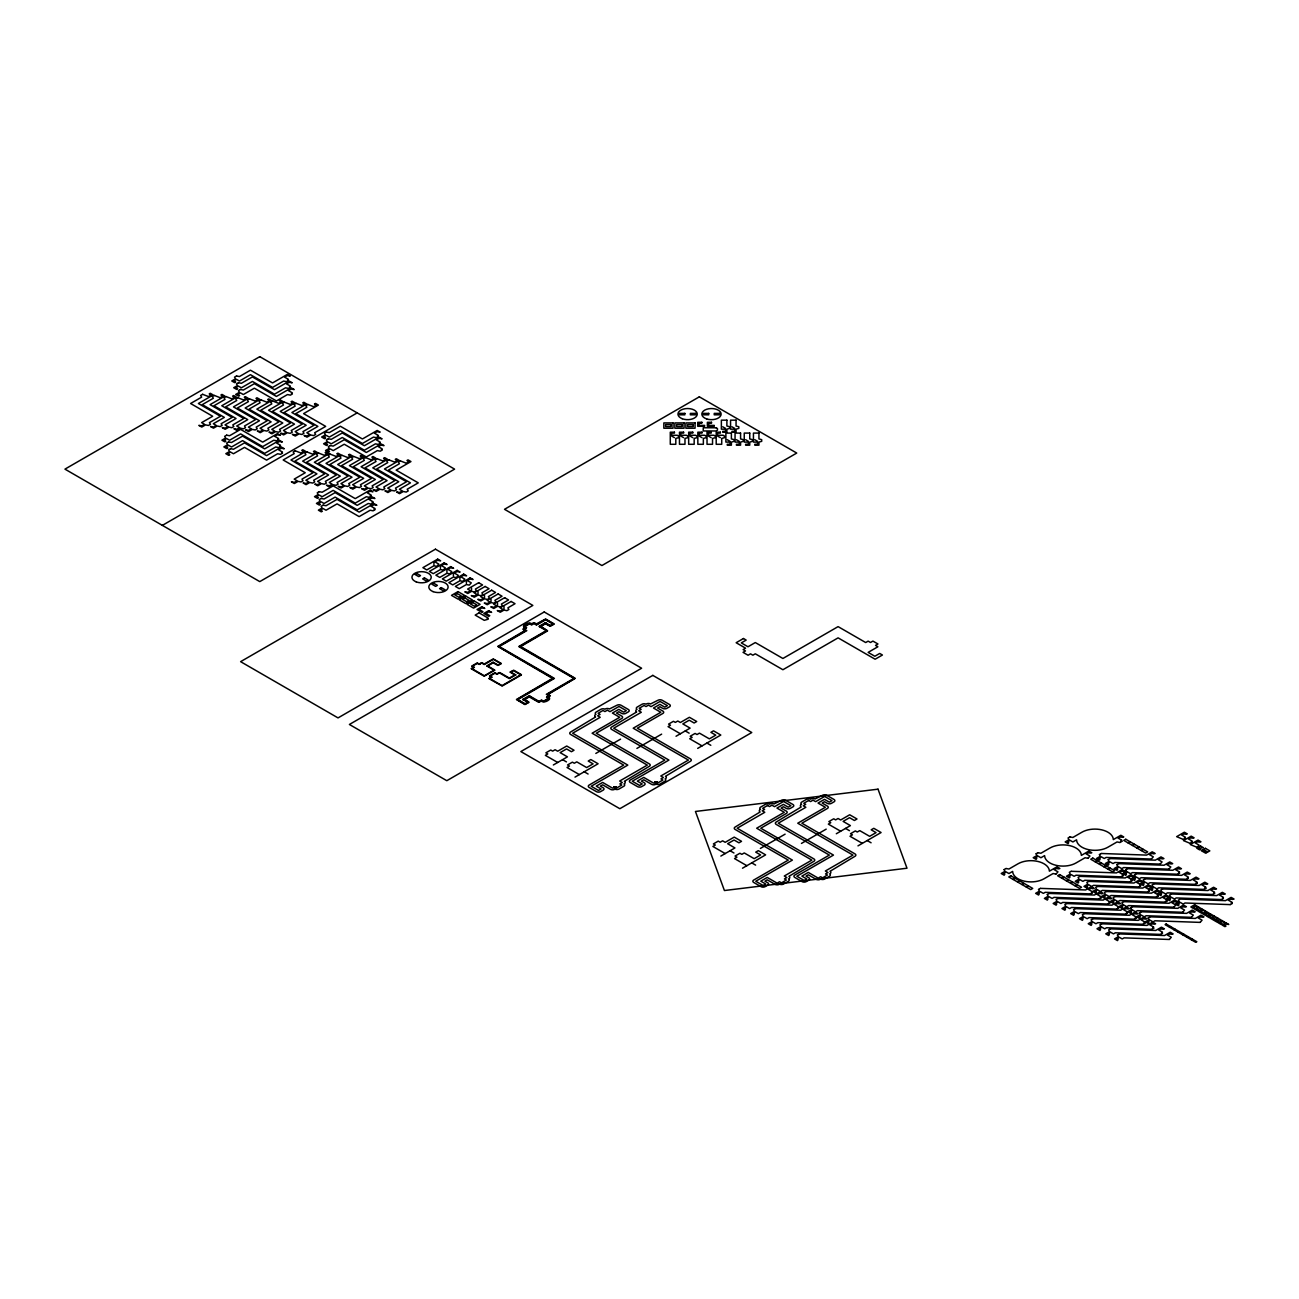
<?xml version="1.0" encoding="UTF-8"?>
<svg xmlns="http://www.w3.org/2000/svg" width="1299" height="1299" viewBox="0 0 1299 1299"><rect width="100%" height="100%" fill="white"/><g stroke="black" fill="none" stroke-linecap="round" stroke-linejoin="round"><path stroke-width="1.5" d="M613.794 786.918L616.213 786.918M614.817 786.918L616.911 787.86L621.783 785.034L619.867 783.93L622.302 782.534L619.704 781.024L647.308 765.095L592.117 733.221L619.704 717.292L612.397 713.07L618.827 709.368L623.699 712.177L626.297 710.667L618.99 706.461L609.962 711.673L607.364 710.163L604.928 711.576L603.012 710.472L598.141 713.281L600.057 714.385L597.637 715.798L600.219 717.292L572.632 733.221L627.823 765.095L591.207 786.236L598.498 790.458L601.096 788.964L596.241 786.139L602.655 782.436L612.56 788.152L615.19 786.918M615.109 787.097C612.414 788.655 616.765 788.282 616.213 787.162M654.875 781.901L657.31 781.901M655.914 781.901L658.008 782.826L662.88 780.017L660.964 778.913L663.399 777.516L660.801 776.006L688.405 760.077L633.198 728.203L660.801 712.274L653.494 708.052L659.924 704.334L664.796 707.159L667.394 705.649L660.087 701.444L651.059 706.64L648.461 705.146L646.025 706.559L644.109 705.454L639.238 708.264L641.154 709.368L638.718 710.764L641.316 712.274L613.713 728.203L668.92 760.077L632.288 781.219L639.595 785.44L642.193 783.947L637.322 781.121L643.752 777.419L653.657 783.135L656.271 781.901M657.31 782.144C650.864 783.167 661.159 783.898 654.875 782.144M471.829 666.03L477.074 662.977L479.753 664.162M471.31 668.53L473.421 667.264M498.589 646.415L525.851 630.616L523.627 629.301M489.528 675.87L494.773 672.817L497.452 674.019M524.098 626.475L529.342 623.423L532.022 624.608M489.009 678.387L491.119 677.104M494.692 670.3L484.17 676.178L471.326 668.823M523.578 628.976L525.689 627.709M501.252 663.708L497.907 665.445L493.165 662.799L487.222 666.225M510.198 671.956L513.722 670.219L521.402 674.668M546.944 630.778L519.681 646.545L574.564 678.289M553.536 624.153L550.127 625.874L545.434 623.244L539.491 626.67M521.386 674.96L502.177 686.018L489.041 678.695M517.148 699.43L553.455 678.419L498.589 646.675M528.287 702.499L524.877 704.155L517.181 699.723M549.542 696.004L547.447 697.254M549.039 698.489L543.794 701.541L541.115 700.356M574.548 678.581L547.285 694.348L549.558 695.728M492.532 662.474L493.782 662.474M493.766 662.831L492.613 662.88M544.817 622.919L546.067 622.919M545.986 623.325L544.866 623.293M514.404 674.733L515.671 674.733M515.638 675.09L514.404 675.058M522.896 699.3L524.147 699.3M524.082 699.706L522.945 699.69M162.359 525.381L357.176 412.887M531.535 624.332L534.003 623.098L536.568 624.429M536.081 624.705L545.515 619.379L553.553 623.861M479.266 663.886L481.718 662.652L484.3 663.984M483.813 664.26L493.247 658.934L501.284 663.416M496.965 673.726L499.758 672.557L509.305 678.046M508.818 678.322L515.037 674.895M523.529 699.463L529.748 696.037M541.602 700.632L538.76 701.801L529.261 696.313M553.342 764.981L567.436 756.846L560.129 752.624L566.559 748.922L571.43 751.731L574.028 750.221L566.721 746.016L557.693 751.228L555.095 749.718L552.66 751.131L550.744 750.026L545.872 752.835L547.788 753.94L545.353 755.352L557.693 762.464M595.819 753.436L620.549 739.147M575.002 777.111L598.108 763.763L590.818 759.542L588.22 761.052L593.091 763.861L586.661 767.563L576.756 761.847L574.32 763.26L572.404 762.156L567.533 764.965L569.449 766.069L567.014 767.482L579.354 774.594M636.9 748.419L661.646 734.13M676.032 736.257L690.126 728.122L682.819 723.916L689.249 720.198L694.121 723.007L696.719 721.513L689.412 717.292L680.384 722.504L677.786 721.01L675.35 722.406L673.434 721.302L668.563 724.111L670.479 725.215L668.043 726.628L680.384 733.756M615.012 789.126L614.622 789.337A2.923 1.689 0 0 1 610.498 789.337L602.655 784.823L600.349 786.139L603.158 787.762A2.923 1.689 0 0 1 603.158 790.149L600.56 791.643A2.923 1.689 0 0 1 596.452 791.643L589.145 787.438A2.923 1.689 0 0 1 589.145 785.051L623.699 765.095L570.57 734.422A2.923 1.689 0 0 1 570.57 732.035L595.575 716.983A2.923 1.689 0 0 1 595.575 714.596L595.949 714.385A2.923 1.689 0 0 1 596.095 712.096L600.95 709.27A2.923 1.689 0 0 1 604.928 709.189L605.302 708.978A2.923 1.689 0 0 1 609.426 708.978L616.928 705.26A2.923 1.689 0 0 1 621.052 705.26L628.359 709.481A2.923 1.689 0 0 1 628.359 711.868L625.761 713.362A2.923 1.689 0 0 1 621.636 713.362L618.827 711.738L616.522 713.07L621.766 716.106A2.923 1.689 0 0 1 621.766 718.477L596.241 733.221L649.37 763.909A2.923 1.689 0 0 1 649.37 766.28L624.364 781.332A2.923 1.689 0 0 1 624.364 783.719L623.991 783.93A2.923 1.689 0 0 1 623.845 786.236L618.973 789.045A2.923 1.689 0 0 1 615.012 789.126L614.995 786.739M697.693 748.386L720.815 735.039L713.508 730.834L710.91 732.327L715.781 735.137L709.351 738.855L699.447 733.139L697.011 734.536L695.095 733.432L690.224 736.241L692.14 737.345L689.704 738.758L702.045 745.886M656.092 784.109L655.719 784.32A2.923 1.689 0 0 1 651.595 784.32L643.752 779.79L641.446 781.121L644.255 782.745A2.923 1.689 0 0 1 644.255 785.132L641.657 786.626A2.923 1.689 0 0 1 637.533 786.626L630.226 782.42A2.923 1.689 0 0 1 630.226 780.033L664.796 760.077L611.65 729.405A2.923 1.689 0 0 1 611.65 727.018L636.656 711.966A2.923 1.689 0 0 1 636.656 709.579L637.03 709.368A2.923 1.689 0 0 1 637.176 707.062L642.047 704.253A2.923 1.689 0 0 1 646.025 704.172L646.399 703.961A2.923 1.689 0 0 1 650.523 703.961L658.025 700.242A2.923 1.689 0 0 1 662.149 700.242L669.456 704.464A2.923 1.689 0 0 1 669.456 706.851L666.858 708.345A2.923 1.689 0 0 1 662.734 708.345L659.924 706.721L657.619 708.052L662.863 711.089A2.923 1.689 0 0 1 662.863 713.46L637.322 728.203L690.467 758.892A2.923 1.689 0 0 1 690.467 761.263L665.461 776.315A2.923 1.689 0 0 1 665.461 778.702L665.072 778.913A2.923 1.689 0 0 1 664.942 781.219L660.071 784.028A2.923 1.689 0 0 1 656.092 784.109L656.011 781.689M720.848 856.073L734.942 847.938L727.635 843.733L734.065 840.015L738.936 842.824L741.534 841.33L734.227 837.108L725.199 842.32L722.601 840.826L720.166 842.223L718.25 841.119L713.378 843.928L715.294 845.032L712.859 846.445L725.199 853.573M760.37 848.442L785.116 834.153M742.508 868.203L765.631 854.856L758.324 850.65L755.726 852.144L760.597 854.953L754.167 858.671L744.262 852.956L741.826 854.352L739.91 853.248L735.039 856.057L736.955 857.161L734.52 858.574L746.86 865.702M801.451 843.424L826.196 829.135M836.312 833.747L850.407 825.612L843.1 821.39L849.53 817.688L854.401 820.497L856.999 818.987L849.692 814.782L840.664 819.994L838.066 818.484L835.63 819.896L833.714 818.792L828.843 821.601L830.759 822.705L828.324 824.118L840.664 831.23M857.973 845.876L881.095 832.529L873.789 828.307L871.191 829.817L876.062 832.627L869.632 836.329L859.727 830.613L857.291 832.026L855.375 830.922L850.504 833.731L852.42 834.835L849.984 836.247L862.325 843.36M1004.127 869.567L1005.946 868.511M1036.099 853.768L1037.917 852.729M1069.873 836.929L1068.054 837.985L1068.963 839.706L1065.148 841.914L1068.07 843.603L1068.687 842.71A1.705 0.99 0 0 0 1067.664 842.125L1069.938 840.274L1072.86 841.963L1076.579 839.82A18.365 10.603 0 0 0 1087.994 849.53A18.365 10.603 0 0 0 1107.933 847.208L1117.026 841.963L1119.819 842.483M1013.188 879.455L1015.201 878.303M1017.572 881.989L1019.585 880.836M1021.956 884.522L1023.969 883.369M1026.34 887.055L1028.353 885.886M1056.087 874.065L1057.971 871.856L1054.074 869.599L1057.272 868.284A1.705 0.99 0 0 0 1058.295 868.869L1059.838 868.528L1056.915 866.839L1049.381 871.174A18.365 10.603 0 0 0 1037.966 861.464A18.365 10.603 0 0 0 1018.026 863.786L1008.933 869.031L1006.14 868.511M1088.042 858.266L1089.926 856.057L1086.029 853.816L1089.244 852.501A1.705 0.99 0 0 0 1090.267 853.086L1091.793 852.729L1088.871 851.04L1081.353 855.391A18.365 10.603 0 0 0 1069.921 845.681A18.365 10.603 0 0 0 1049.998 848.003L1040.905 853.248L1038.112 852.729M1038.534 889.409L1040.353 888.37M1120.014 842.483L1121.833 841.427M1099.441 854.547L1101.26 853.492M1071.155 871.288L1069.337 872.327L1070.246 874.065L1066.43 876.257L1069.353 877.945L1069.954 877.069A1.705 0.99 0 0 0 1068.931 876.468L1071.22 874.617L1074.143 876.305L1076.01 875.234L1121.086 876.841M1061.981 878.286L1063.995 877.117M1095.154 861.773L1097.168 860.604M1128.133 842.937L1130.146 841.784M1066.365 880.819L1068.379 879.65M1047.303 894.475L1049.121 893.42M1099.539 864.306L1101.552 863.137M1108.209 859.613L1110.028 858.558M1132.517 845.47L1134.53 844.318M1079.924 876.354L1078.105 877.393L1079.014 879.114L1075.199 881.323L1078.121 883.011L1078.722 882.118A1.705 0.99 0 0 0 1077.699 881.534L1079.989 879.683L1082.911 881.371L1084.779 880.284L1129.854 881.891M1070.749 883.352L1072.763 882.183M1103.923 866.839L1105.936 865.67M1136.901 848.003L1138.914 846.834M1075.134 885.869L1077.147 884.716M1057.889 898.486L1056.071 899.541L1056.98 901.262L1053.164 903.471L1056.087 905.159L1056.688 904.266A1.705 0.99 0 0 0 1055.665 903.682L1057.954 901.831L1060.877 903.519L1062.744 902.432L1107.82 904.039M1108.307 869.372L1110.32 868.203M1116.978 864.663L1118.796 863.624M1141.285 850.536L1143.299 849.367M1088.676 881.404L1086.857 882.459L1087.766 884.181L1083.967 886.389L1086.873 888.078L1087.49 887.185A1.705 0.99 0 0 0 1086.467 886.6L1088.741 884.749L1091.663 886.438L1093.547 885.35L1138.622 886.957M1066.641 903.552L1064.839 904.591L1065.732 906.329L1061.933 908.521L1064.855 910.209L1065.456 909.332A1.705 0.99 0 0 0 1064.433 908.732L1066.706 906.881L1069.629 908.569L1071.513 907.498L1116.588 909.105M1125.746 869.729L1127.564 868.674M1097.444 886.47L1095.625 887.526L1096.535 889.247L1092.719 891.455L1095.642 893.127L1096.259 892.251A1.705 0.99 0 0 0 1095.236 891.666L1097.509 889.815L1100.432 891.487L1102.315 890.416L1147.39 892.023M1183.535 839.43L1185.354 838.375M1090.478 893.907L1092.297 892.868M1151.401 859.045L1153.285 856.837L1149.388 854.58L1152.586 853.264A1.705 0.99 0 0 0 1153.609 853.865L1155.152 853.508L1152.229 851.819L1146.546 855.099L1101.455 853.492M1121.281 876.841L1123.099 875.786M1075.41 908.618L1073.591 909.657L1074.5 911.378L1070.685 913.587L1073.607 915.275L1074.224 914.382A1.705 0.99 0 0 0 1073.201 913.798L1075.475 911.947L1078.397 913.635L1080.281 912.548L1125.356 914.155M1134.514 874.795L1136.333 873.74M1106.212 891.536L1104.394 892.575L1105.303 894.313L1101.487 896.505L1104.41 898.194L1105.027 897.317A1.705 0.99 0 0 0 1104.004 896.716L1106.277 894.865L1109.2 896.554L1111.067 895.482L1156.159 897.073M1190.355 843.376L1192.173 842.32M1099.246 898.973L1101.065 897.918M1160.169 864.111L1162.053 861.903L1158.156 859.646L1161.355 858.33A1.705 0.99 0 0 0 1162.378 858.915L1163.92 858.574L1160.997 856.885L1155.314 860.165L1110.223 858.558M1130.049 881.891L1131.867 880.852M1197.175 847.305L1199.058 845.097L1195.161 842.84L1198.376 841.525A1.705 0.99 0 0 0 1199.399 842.109L1200.926 841.768L1198.003 840.08L1190.29 844.529L1196.98 847.305M1084.178 913.668L1082.359 914.723L1083.269 916.444L1079.453 918.653L1082.376 920.341L1082.993 919.448A1.705 0.99 0 0 0 1081.97 918.864L1084.243 917.013L1087.166 918.702L1089.033 917.614L1134.124 919.221M1145.101 878.806L1143.282 879.861L1144.192 881.583L1140.376 883.775L1143.299 885.463L1143.899 884.587A1.705 0.99 0 0 0 1142.876 883.986L1145.166 882.135L1148.089 883.823L1149.956 882.752L1195.031 884.359M1114.98 896.586L1113.162 897.641L1114.071 899.363L1110.255 901.571L1113.178 903.26L1113.795 902.367A1.705 0.99 0 0 0 1112.772 901.782L1115.045 899.931L1117.968 901.62L1119.835 900.532L1164.927 902.139M1108.015 904.039L1109.833 902.984M1168.938 869.161L1170.821 866.953L1166.924 864.712L1170.123 863.397A1.705 0.99 0 0 0 1171.146 863.981L1172.688 863.624L1169.766 861.935L1164.066 865.231L1118.991 863.624M1138.817 886.957L1140.636 885.902M1092.946 918.734L1091.128 919.789L1092.037 921.511L1088.221 923.719L1091.144 925.391L1091.761 924.515A1.705 0.99 0 0 0 1090.738 923.93L1093.011 922.063L1095.934 923.751L1097.801 922.68L1142.893 924.287M1153.869 883.872L1152.051 884.911L1152.96 886.649L1149.144 888.841L1152.067 890.529L1152.668 889.653A1.705 0.99 0 0 0 1151.645 889.052L1153.934 887.201L1156.857 888.889L1158.724 887.818L1203.8 889.409M1123.749 901.652L1121.93 902.708L1122.839 904.429L1119.024 906.637L1121.946 908.326L1122.563 907.433A1.705 0.99 0 0 0 1121.54 906.848L1123.814 904.997L1126.736 906.686L1128.604 905.598L1173.695 907.205M1116.783 909.105L1118.601 908.05M1177.706 874.227L1179.524 873.188M1147.585 892.023L1149.404 890.968M1101.714 923.8L1099.896 924.839L1100.805 926.577L1096.989 928.769L1099.912 930.457L1100.529 929.581A1.705 0.99 0 0 0 1099.506 928.98L1101.779 927.129L1104.702 928.817L1106.569 927.746L1151.661 929.337M1162.637 888.922L1160.819 889.977L1161.728 891.699L1157.912 893.907L1160.835 895.596L1161.436 894.702A1.705 0.99 0 0 0 1160.413 894.118L1162.702 892.267L1165.625 893.956L1167.492 892.868L1212.568 894.475M1130.698 907.774L1132.517 906.718M1125.551 914.155L1127.37 913.116M1186.458 879.293L1188.276 878.238M1156.354 897.073L1158.172 896.034M1110.483 928.85L1108.664 929.905L1109.573 931.627L1105.758 933.835L1108.68 935.524L1109.297 934.631A1.705 0.99 0 0 0 1108.274 934.046L1110.548 932.195L1113.47 933.884L1115.338 932.796L1160.429 934.403M1171.406 893.988L1169.587 895.043L1170.496 896.765L1166.681 898.973L1169.603 900.662L1170.204 899.769A1.705 0.99 0 0 0 1169.181 899.184L1171.471 897.333L1174.393 899.022L1176.261 897.934L1221.336 899.541M1139.467 912.824L1141.285 911.784M1134.319 919.221L1136.138 918.166M1195.226 884.359L1197.045 883.304M1165.122 902.139L1166.94 901.1M1117.432 934.971L1119.251 933.916M1148.235 917.89L1150.053 916.834M1143.088 924.287L1144.906 923.232M1203.994 889.409L1205.813 888.37M1173.89 907.205L1175.774 904.997L1171.877 902.74L1175.075 901.425A1.705 0.99 0 0 0 1176.098 902.009L1177.641 901.668L1174.718 899.98L1169.035 903.26L1123.944 901.652M1151.856 929.337L1153.674 928.298M1212.763 894.475L1214.581 893.42M1182.658 912.271L1184.542 910.047L1180.645 907.806L1183.844 906.491A1.705 0.99 0 0 0 1184.867 907.075L1186.409 906.718L1183.486 905.046L1177.803 908.326L1132.712 906.718M1169.473 927.161L1170.545 926.544M1160.624 934.403L1162.443 933.364M1221.531 899.541L1223.349 898.486M1191.427 917.321L1193.31 915.113L1189.413 912.872L1192.612 911.541A1.705 0.99 0 0 0 1193.635 912.142L1195.177 911.784L1192.255 910.096L1186.555 913.376L1141.48 911.784M1173.858 929.694L1174.929 929.077M1178.242 932.227L1179.313 931.61M1169.392 939.469L1171.276 937.261L1167.379 935.004L1170.578 933.689A1.705 0.99 0 0 0 1171.601 934.273L1173.143 933.932L1170.22 932.244L1164.521 935.524L1119.446 933.916M1230.299 904.607L1232.118 903.552M1200.179 922.387L1202.062 920.179L1198.181 917.922L1201.38 916.607A1.705 0.99 0 0 0 1202.403 917.208L1203.929 916.85L1201.007 915.162L1195.324 918.442L1150.248 916.834M1182.626 934.76L1183.698 934.143M1187.01 937.277L1188.065 936.66M1191.378 939.81L1192.45 939.193M614.833 787.194L613.81 787.194M754.8 439.712L757.561 441.303M731.938 426.786L734.698 428.378M745.626 439.712L748.37 441.303M722.747 426.786L725.508 428.378M736.436 439.712L739.196 441.303M727.261 439.712L730.006 441.303M717.584 436.058L720.344 437.649M708.41 436.058L711.154 437.649M699.219 436.058L701.98 437.649M690.029 436.058L692.789 437.649M680.855 436.058L683.599 437.649M671.664 436.058L674.425 437.649M1185.354 838.261L1184.477 837.758L1185.419 837.222L1181.522 834.965L1184.737 833.649A1.705 0.99 0 0 0 1185.76 834.25L1187.286 833.893L1184.363 832.204L1176.65 836.653L1183.34 839.43M1192.173 842.207L1191.297 841.703L1192.238 841.151L1188.341 838.91L1191.556 837.595A1.705 0.99 0 0 0 1192.579 838.18L1194.106 837.823L1191.183 836.134L1183.47 840.599L1190.16 843.376M1179.524 873.074L1178.648 872.555L1179.589 872.019L1175.692 869.762L1178.891 868.446A1.705 0.99 0 0 0 1179.914 869.047L1181.441 868.69L1178.534 867.001L1172.835 870.281L1127.759 868.674M1188.276 878.124L1187.4 877.621L1188.341 877.085L1184.444 874.828L1187.659 873.513A1.705 0.99 0 0 0 1188.682 874.097L1190.209 873.756L1187.286 872.067L1181.603 875.347L1136.528 873.74M1197.045 883.19L1196.168 882.687L1197.11 882.135L1193.213 879.894L1196.428 878.579A1.705 0.99 0 0 0 1197.451 879.163L1198.977 878.806L1196.054 877.134L1190.371 880.413L1145.296 878.806M1205.813 888.256L1204.936 887.753L1205.878 887.201L1201.981 884.96L1205.196 883.645A1.705 0.99 0 0 0 1206.219 884.229L1207.745 883.872L1204.822 882.183L1199.139 885.463L1154.064 883.872M1214.581 893.322L1213.704 892.803L1214.646 892.267L1210.749 890.01L1213.964 888.695A1.705 0.99 0 0 0 1214.987 889.295L1216.514 888.938L1213.591 887.249L1207.908 890.529L1162.832 888.922M1223.349 898.372L1222.473 897.869L1223.414 897.333L1219.517 895.076L1222.732 893.761A1.705 0.99 0 0 0 1223.755 894.345L1225.282 894.004L1222.359 892.316L1216.676 895.596L1171.601 893.988M1232.118 903.438L1231.241 902.935L1232.183 902.383L1228.286 900.142L1231.501 898.827A1.705 0.99 0 0 0 1232.524 899.411L1234.05 899.054L1231.127 897.365L1225.444 900.662L1180.353 899.054L1178.355 900.093L1179.265 901.831L1175.449 904.023L1178.372 905.712L1178.972 904.835A1.705 0.99 0 0 0 1177.949 904.234L1180.223 902.383L1183.145 904.072L1185.029 903L1230.104 904.607M1121.833 841.314L1120.956 840.81L1121.898 840.274L1118.001 838.017L1121.199 836.702A1.705 0.99 0 0 0 1122.222 837.287L1123.765 836.946L1120.842 835.257L1113.308 839.609A18.365 10.603 0 0 0 1101.893 829.882A18.365 10.603 0 0 0 1081.953 832.204L1072.86 837.465L1070.067 836.929M1151.206 859.045L1106.115 857.437L1104.247 858.525L1101.325 856.837L1099.051 858.688A1.705 0.99 0 0 1 1100.074 859.272L1099.457 860.165L1096.535 858.477L1100.35 856.268L1099.441 854.661M1159.975 864.111L1114.883 862.504L1113.016 863.575L1110.093 861.903L1107.82 863.754A1.705 0.99 0 0 1 1108.843 864.338L1108.226 865.215L1105.303 863.543L1109.119 861.334L1108.209 859.727M1168.743 869.161L1123.651 867.57L1121.784 868.641L1118.861 866.953L1116.588 868.804A1.705 0.99 0 0 1 1117.611 869.404L1116.994 870.281L1114.071 868.593L1117.887 866.401L1116.978 864.777M1177.511 874.227L1132.419 872.619L1130.552 873.707L1127.629 872.019L1125.34 873.87A1.705 0.99 0 0 1 1126.363 874.454L1125.762 875.347L1122.839 873.659L1126.655 871.45L1125.746 869.843M1186.263 879.293L1141.188 877.686L1139.32 878.774L1136.398 877.085L1134.108 878.936A1.705 0.99 0 0 1 1135.131 879.52L1134.53 880.413L1131.608 878.725L1135.423 876.516L1134.514 874.909M1123.099 875.672L1122.222 875.169L1123.164 874.617L1119.267 872.376L1122.482 871.061A1.705 0.99 0 0 0 1123.505 871.645L1125.031 871.288L1122.109 869.599L1116.426 872.896L1071.35 871.288M1131.867 880.738L1130.991 880.235L1131.932 879.683L1128.035 877.442L1131.25 876.111A1.705 0.99 0 0 0 1132.273 876.711L1133.8 876.354L1130.877 874.665L1125.194 877.945L1080.119 876.354M1140.636 885.788L1139.759 885.285L1140.701 884.749L1136.804 882.492L1140.019 881.177A1.705 0.99 0 0 0 1141.025 881.761L1142.568 881.42L1139.645 879.732L1133.962 883.011L1088.871 881.404M1149.404 890.854L1148.527 890.351L1149.469 889.815L1145.572 887.558L1148.771 886.243A1.705 0.99 0 0 0 1149.794 886.827L1151.336 886.486L1148.413 884.798L1142.73 888.078L1097.639 886.47M1158.172 895.92L1157.295 895.417L1158.237 894.865L1154.34 892.624L1157.539 891.309A1.705 0.99 0 0 0 1158.562 891.893L1160.104 891.536L1157.182 889.847L1151.499 893.144L1106.407 891.536M1166.94 900.986L1166.064 900.467L1167.005 899.931L1163.108 897.674L1166.307 896.359A1.705 0.99 0 0 0 1167.33 896.959L1168.873 896.602L1165.95 894.914L1160.267 898.194L1115.175 896.586M1182.463 912.271L1137.372 910.664L1135.505 911.736L1132.582 910.047L1130.309 911.898A1.705 0.99 0 0 1 1131.332 912.499L1130.715 913.376L1127.792 911.687L1131.608 909.495L1130.698 907.871M1191.232 917.321L1146.14 915.73L1144.273 916.802L1141.35 915.113L1139.077 916.964A1.705 0.99 0 0 1 1140.1 917.549L1139.483 918.442L1136.56 916.753L1140.376 914.545L1139.467 912.937M1199.984 922.387L1154.908 920.78L1153.041 921.868L1150.118 920.179L1147.829 922.03A1.705 0.99 0 0 1 1148.852 922.615L1148.251 923.508L1145.328 921.819L1149.144 919.611L1148.235 918.003M1087.848 858.266L1085.055 857.746L1075.962 862.991A18.365 10.603 0 0 1 1056.038 865.313A18.365 10.603 0 0 1 1044.607 855.603L1040.905 857.746L1037.982 856.057L1035.693 857.908A1.705 0.99 0 0 1 1036.716 858.509L1036.115 859.386L1033.192 857.697L1037.008 855.505L1036.099 853.881M1092.297 892.754L1091.42 892.251L1092.362 891.699L1088.465 889.458L1091.68 888.143A1.705 0.99 0 0 0 1092.703 888.727L1094.229 888.37L1091.306 886.681L1085.623 889.961L1040.548 888.37M1101.065 897.82L1100.188 897.3L1101.13 896.765L1097.233 894.508L1100.448 893.192A1.705 0.99 0 0 0 1101.471 893.793L1102.997 893.436L1100.074 891.747L1094.391 895.027L1049.316 893.42M1109.833 902.87L1108.956 902.367L1109.898 901.831L1106.001 899.574L1109.216 898.259A1.705 0.99 0 0 0 1110.239 898.843L1111.765 898.502L1108.843 896.813L1103.16 900.093L1058.084 898.486M1118.601 907.936L1117.725 907.433L1118.666 906.881L1114.769 904.64L1117.984 903.325A1.705 0.99 0 0 0 1119.007 903.909L1120.534 903.552L1117.611 901.863L1111.928 905.159L1066.836 903.552M1127.37 913.002L1126.493 912.499L1127.435 911.947L1123.538 909.69L1126.736 908.374A1.705 0.99 0 0 0 1127.759 908.975L1129.302 908.618L1126.379 906.929L1120.696 910.209L1075.604 908.618M1136.138 918.052L1135.261 917.549L1136.203 917.013L1132.306 914.756L1135.505 913.441A1.705 0.99 0 0 0 1136.528 914.025L1138.07 913.684L1135.147 911.995L1129.464 915.275L1084.373 913.668M1144.906 923.118L1144.029 922.615L1144.971 922.063L1141.074 919.822L1144.273 918.507A1.705 0.99 0 0 0 1145.296 919.091L1146.838 918.75L1143.916 917.062L1138.233 920.341L1093.141 918.734M1153.674 928.184L1152.798 927.681L1153.739 927.129L1149.842 924.888L1153.041 923.573A1.705 0.99 0 0 0 1154.064 924.157L1155.607 923.8L1152.684 922.111L1147.001 925.408L1101.909 923.8M1162.443 933.25L1161.566 932.731L1162.508 932.195L1158.611 929.938L1161.809 928.623A1.705 0.99 0 0 0 1162.832 929.223L1164.375 928.866L1161.452 927.177L1155.769 930.457L1110.677 928.85M1055.892 874.065L1053.099 873.545L1044.006 878.79A18.365 10.603 0 0 1 1024.067 881.112A18.365 10.603 0 0 1 1012.652 871.402L1008.933 873.545L1006.011 871.856L1003.737 873.707A1.705 0.99 0 0 1 1004.76 874.292L1004.143 875.185L1001.22 873.496L1005.036 871.288L1004.127 869.681M1090.283 893.907L1045.208 892.316L1043.341 893.387L1040.418 891.699L1038.128 893.55A1.705 0.99 0 0 1 1039.151 894.15L1038.551 895.027L1035.628 893.339L1039.444 891.146L1038.534 889.523M1099.051 898.973L1053.976 897.365L1052.109 898.453L1049.186 896.765L1046.897 898.616A1.705 0.99 0 0 1 1047.92 899.2L1047.319 900.093L1044.396 898.405L1048.212 896.196L1047.303 894.589M1169.197 939.469L1124.106 937.862L1122.239 938.95L1119.316 937.261L1117.043 939.112A1.705 0.99 0 0 1 1118.066 939.697L1117.449 940.59L1114.526 938.901L1118.342 936.693L1117.432 935.085M539.978 626.394L546.96 630.486M526.176 627.985L524.147 626.784M706.932 743.06L710.813 745.301M685.271 730.931L689.152 733.172M867.212 840.55L871.093 842.791M845.552 828.421L849.432 830.662M514.745 674.895L510.247 672.265M546.96 696.978L549.039 698.229M487.71 665.949L494.692 670.04M491.607 677.38L489.561 676.178M471.927 666.387L473.908 667.54M523.806 699.463L528.352 702.158M751.731 862.877L755.612 865.118M730.087 850.748L733.967 852.988M584.225 771.785L588.106 774.025M562.564 759.655L566.445 761.896M503.996 606.698L503.996 608.955M497.501 602.947L497.501 605.204M491.006 599.212L491.006 601.453M484.511 595.462L484.511 597.702M478.016 591.711L478.016 593.952M471.521 587.96L471.521 590.201M466.406 581.156L466.406 583.413M459.911 577.422L459.911 579.663M453.416 573.671L453.416 575.912M446.921 569.92L446.921 572.161M440.426 566.169L440.426 568.41M433.931 562.418L433.931 564.659M497.858 646.464L552.481 678.419L516.434 699.528L524.958 704.578L529.083 702.256L524.78 699.463L529.261 696.881L538.436 702.142L541.602 701.2C544.119 703.798 552.822 698.813 548.422 697.254L550.289 695.826L548.259 694.348L575.278 678.322L520.655 646.545L547.61 630.876L540.952 626.394L545.434 623.812L550.256 626.297L554.283 624.023L545.645 618.99L536.568 623.861L534.019 622.692L531.535 623.764C529.407 621.279 520.201 625.761 524.715 627.709L522.864 629.138L524.877 630.616L497.874 646.399M259.768 356.657L64.95 469.134L259.768 581.611L454.601 469.134L259.768 356.657M202.644 394.311L200.631 395.464L201.637 397.137L190.596 403.502L212.679 416.265L201.637 422.63L204.56 424.318L201.848 425.877L198.844 425.374L201.767 427.062L205.534 424.887L208.425 425.455L210.438 424.302L209.431 422.63L220.473 416.265L198.39 403.502L213.198 394.961L210.276 393.272L209.22 393.889L211.169 395.01L208.457 396.568L202.644 394.311M236.532 375.979L234.518 377.148L235.525 378.805L231.758 380.98L234.681 382.669L235.736 382.068L233.788 380.932L236.499 379.373L239.422 381.062L250.463 374.68L272.546 387.427L283.588 381.062L286.478 381.646L288.492 380.477L287.517 379.909L288.459 379.373L284.562 377.116L287.274 375.557L290.278 376.077L287.355 374.388L272.546 382.929L250.463 370.183L239.422 376.564L236.532 375.979M214.335 395.432L212.322 396.585L213.328 398.257L202.287 404.638L224.37 417.385L213.328 423.75L216.251 425.439L213.539 427.014L210.535 426.494L213.458 428.183L217.225 426.007L220.116 426.592L222.129 425.423L221.122 423.75L232.164 417.385L210.081 404.638L224.889 396.081L221.967 394.393L220.911 395.01L222.86 396.13L220.148 397.705L214.335 395.432M238.48 382.734L236.467 383.887L237.473 385.559L233.706 387.735L236.629 389.424L237.685 388.807L235.736 387.687L238.448 386.128L241.37 387.8L252.412 381.435L274.495 394.182L285.536 387.8L288.427 388.385L290.44 387.232L289.466 386.664L290.408 386.128L286.511 383.871L289.222 382.312L292.226 382.815L289.304 381.127L274.495 389.684L252.412 376.937L241.37 383.302L238.48 382.734M226.026 396.552L224.013 397.721L225.019 399.378L213.978 405.759L236.061 418.505L225.019 424.887L227.942 426.575L225.23 428.134L222.226 427.615L225.149 429.303L228.916 427.127L231.807 427.712L233.82 426.543L232.813 424.887L243.855 418.505L221.772 405.759L236.58 397.218L233.658 395.529L232.602 396.13L234.551 397.25L231.839 398.825L226.026 396.552M240.429 389.473L238.415 390.642L239.422 392.314L235.655 394.474L238.578 396.163L239.633 395.562L237.685 394.441L240.396 392.866L243.319 394.555L254.36 388.19L276.443 400.936L287.485 394.555L290.375 395.14L292.389 393.97L291.414 393.418L292.356 392.866L288.459 390.626L291.171 389.05L294.175 389.57L291.252 387.881L276.443 396.439L254.36 383.676L243.319 390.057L240.429 389.473M237.717 397.673L235.704 398.842L236.71 400.514L225.669 406.879L247.752 419.626L236.71 426.007L239.633 427.696L236.921 429.255L233.917 428.735L236.84 430.424L240.607 428.248L243.498 428.832L245.511 427.68L244.504 426.007L255.546 419.626L233.463 406.879L248.271 398.338L245.349 396.65L244.293 397.25L246.242 398.387L243.53 399.946L237.717 397.673M249.408 398.809L247.395 399.962L248.401 401.635L237.36 408.016L259.443 420.762L248.401 427.127L251.324 428.816L248.612 430.375L245.608 429.872L248.531 431.56L252.298 429.384L255.189 429.969L257.202 428.8L256.195 427.127L267.237 420.762L245.154 408.016L259.962 399.459L257.04 397.77L255.984 398.387L257.933 399.507L255.221 401.066L249.408 398.809M261.099 399.93L259.086 401.099L260.092 402.755L249.051 409.136L271.134 421.883L260.092 428.248L263.015 429.937L260.303 431.512L257.299 430.992L260.222 432.681L263.989 430.505L266.88 431.089L268.893 429.92L267.886 428.248L278.928 421.883L256.845 409.136L271.653 400.579L268.731 398.89L267.675 399.507L269.624 400.628L266.912 402.203L261.099 399.93M272.79 401.05L270.777 402.219L271.783 403.892L260.742 410.257L282.809 423.003L271.783 429.384L274.706 431.073L271.994 432.632L268.99 432.112L271.913 433.801L275.68 431.625L278.571 432.21L280.584 431.041L279.577 429.384L290.603 423.003L268.536 410.257L283.328 401.716L280.422 400.027L279.366 400.628L281.315 401.764L278.603 403.323L272.79 401.05M226.675 435.165L224.662 436.334L225.669 438.007L221.902 440.182L224.824 441.871L225.88 441.254L223.931 440.134L226.643 438.559L229.566 440.247L240.607 433.882L262.69 446.629L273.732 440.247L276.622 440.832L278.635 439.679L277.661 439.111L278.603 438.559L274.706 436.318L277.418 434.759L280.422 435.262L277.499 433.574L262.69 442.131L240.607 429.384L229.566 435.75L226.675 435.165M284.465 402.187L282.451 403.34L283.458 405.012L272.433 411.377L294.5 424.123L283.458 430.505L286.381 432.194L283.669 433.752L280.681 433.249L283.588 434.921L287.355 432.762L290.245 433.33L292.259 432.177L291.252 430.505L302.294 424.123L280.227 411.377L295.019 402.836L292.096 401.147L291.041 401.764L292.989 402.885L290.278 404.444L284.465 402.187M228.624 441.92L226.611 443.089L227.617 444.745L223.85 446.921L226.773 448.61L227.828 448.009L225.88 446.872L228.592 445.313L231.514 447.002L242.556 440.621L264.639 453.383L275.68 447.002L278.571 447.587L280.584 446.418L279.61 445.866L280.552 445.313L276.655 443.073L279.366 441.498L282.354 442.017L279.447 440.329L264.639 448.869L242.556 436.123L231.514 442.504L228.624 441.92M296.156 403.307L294.142 404.46L295.149 406.132L284.108 412.514L306.191 425.26L295.149 431.625L298.072 433.314L295.36 434.889L292.356 434.369L295.279 436.058L299.046 433.882L301.936 434.467L303.95 433.298L302.943 431.625L313.985 425.26L291.902 412.514L306.71 403.957L303.787 402.268L302.732 402.885L304.68 404.005L301.969 405.564L296.156 403.307M230.572 448.675L228.559 449.827L229.566 451.5L225.799 453.676L228.721 455.364L229.777 454.747L227.828 453.627L230.54 452.068L233.463 453.757L244.504 447.376L266.587 460.122L277.629 453.757L280.519 454.325L282.516 453.172L281.558 452.604L282.484 452.068L278.603 449.811L281.315 448.252L284.302 448.772L281.396 447.083L266.587 455.624L244.504 442.878L233.463 449.259L230.572 448.675M307.847 404.427L305.833 405.597L306.84 407.253L295.799 413.634L317.882 426.381L306.84 432.762L309.763 434.434L307.051 436.009L304.047 435.49L306.97 437.178L310.737 435.003L313.627 435.587L315.641 434.418L314.634 432.762L325.676 426.381L303.593 413.634L318.401 405.077L315.478 403.404L314.423 404.005L316.371 405.126L313.66 406.701L307.847 404.427M326.406 432.031L324.393 433.184L325.399 434.856L321.649 437.032L324.555 438.721L325.643 438.088L323.695 436.967L326.374 435.425L329.297 437.113L340.338 430.732L362.421 443.479L373.463 437.113L376.353 437.682L378.366 436.529L377.392 435.961L378.334 435.425L374.437 433.168L377.116 431.625L380.152 432.129L377.23 430.44L362.421 438.981L340.338 426.234L329.297 432.616L326.406 432.031M295.214 450.785L293.201 451.955L294.207 453.627L283.166 459.992L305.249 472.739L294.207 479.12L297.13 480.809L294.451 482.351L291.414 481.848L294.337 483.537L298.104 481.361L300.995 481.945L303.008 480.792L302.001 479.12L313.043 472.739L290.96 459.992L305.768 451.451L302.846 449.763L301.758 450.396L303.706 451.516L301.027 453.059L295.214 450.785M328.355 438.77L326.341 439.939L327.348 441.611L323.581 443.787L326.504 445.476L327.592 444.843L325.643 443.722L328.322 442.163L331.245 443.852L342.287 437.487L364.37 450.233L375.411 443.852L378.301 444.437L380.315 443.268L379.34 442.715L380.282 442.163L376.385 439.923L379.064 438.38L382.101 438.867L379.178 437.178L364.37 445.736L342.287 432.989L331.245 439.354L328.355 438.77M306.905 451.922L304.892 453.075L305.898 454.747L294.857 461.129L316.94 473.875L305.898 480.24L308.821 481.929L306.142 483.472L303.105 482.984L306.028 484.673L309.795 482.497L312.686 483.082L314.699 481.913L313.692 480.24L324.718 473.875L302.651 461.129L317.459 452.572L314.537 450.883L313.449 451.516L315.397 452.637L312.718 454.179L306.905 451.922M330.303 445.525L328.29 446.694L329.297 448.35L325.529 450.526L328.452 452.214L329.54 451.597L327.592 450.461L330.271 448.918L333.193 450.607L344.235 444.226L366.318 456.972L377.36 450.607L380.25 451.191L382.263 450.022L381.289 449.454L382.231 448.918L378.334 446.661L381.013 445.119L384.049 445.622L381.127 443.933L366.318 452.474L344.235 439.728L333.193 446.109L330.303 445.525M318.596 453.042L316.583 454.212L317.589 455.868L306.548 462.249L328.615 474.996L317.589 481.361L320.512 483.049L317.833 484.608L314.796 484.105L317.719 485.794L321.486 483.618L324.36 484.202L326.374 483.033L325.367 481.361L336.409 474.996L314.342 462.249L329.134 453.692L326.211 452.003L325.123 452.637L327.072 453.757L324.393 455.316L318.596 453.042M330.271 454.163L328.257 455.332L329.264 457.004L318.239 463.37L340.306 476.116L329.264 482.497L332.187 484.186L329.508 485.729L326.471 485.225L329.394 486.914L333.161 484.738L336.051 485.323L338.065 484.154L337.058 482.497L348.1 476.116L326.017 463.37L340.825 454.829L337.902 453.14L336.814 453.757L338.763 454.894L336.084 456.436L330.271 454.163M341.962 455.299L339.948 456.452L340.955 458.125L329.914 464.49L351.997 477.236L340.955 483.618L343.878 485.306L341.199 486.849L338.162 486.362L341.085 488.034L344.852 485.875L347.742 486.443L349.756 485.29L348.749 483.618L359.791 477.236L337.708 464.49L352.516 455.949L349.593 454.26L348.505 454.894L350.454 456.014L347.775 457.557L341.962 455.299M353.653 456.42L351.639 457.573L352.646 459.245L341.605 465.627L363.688 478.373L352.646 484.738L355.569 486.427L352.89 487.969L349.853 487.482L352.776 489.171L356.543 486.995L359.433 487.58L361.447 486.411L360.44 484.738L371.482 478.373L349.399 465.627L364.207 457.069L361.284 455.381L360.196 456.014L362.145 457.134L359.466 458.677L353.653 456.42M365.344 457.54L363.33 458.709L364.337 460.366L353.296 466.747L375.379 479.493L364.337 485.875L367.26 487.547L364.581 489.106L361.544 488.603L364.467 490.291L368.234 488.115L371.124 488.7L373.138 487.531L372.131 485.875L383.173 479.493L361.09 466.747L375.898 458.19L372.975 456.517L371.887 457.134L373.836 458.271L371.157 459.814L365.344 457.54M319.245 491.655L317.232 492.824L318.239 494.497L314.472 496.673L317.394 498.345L318.482 497.728L316.534 496.608L319.213 495.049L322.136 496.738L333.161 490.373L355.244 503.119L366.286 496.738L369.176 497.322L371.189 496.153L370.215 495.601L371.157 495.049L367.26 492.808L369.939 491.249L372.975 491.753L370.053 490.064L355.244 498.621L333.161 485.875L322.136 492.24L319.245 491.655M377.035 458.661L375.021 459.83L376.028 461.502L364.987 467.867L387.07 480.614L376.028 486.995L378.951 488.684L376.272 490.226L373.235 489.723L376.158 491.412L379.925 489.236L382.815 489.82L384.829 488.668L383.822 486.995L394.864 480.614L372.781 467.867L387.589 459.326L384.666 457.638L383.578 458.271L385.527 459.391L382.848 460.934L377.035 458.661M321.194 498.41L319.181 499.579L320.187 501.235L316.42 503.411L319.343 505.1L320.431 504.467L318.482 503.346L321.162 501.804L324.068 503.492L335.11 497.111L357.193 509.858L368.234 503.492L371.124 504.077L373.138 502.908L372.163 502.34L373.105 501.804L369.208 499.547L371.887 498.004L374.924 498.507L372.001 496.819L357.193 505.36L335.11 492.613L324.068 498.995L321.194 498.41M388.726 459.797L386.712 460.95L387.719 462.623L376.678 468.988L398.761 481.75L387.719 488.115L390.642 489.804L387.963 491.347L384.926 490.86L387.849 492.548L391.616 490.373L394.506 490.941L396.52 489.788L395.513 488.115L406.555 481.75L384.472 468.988L399.28 460.447L396.357 458.758L395.269 459.391L397.218 460.512L394.539 462.054L388.726 459.797M323.126 505.165L321.129 506.318L322.136 507.99L318.369 510.166L321.291 511.855L322.379 511.221L320.431 510.101L323.094 508.558L326.017 510.231L337.058 503.866L359.141 516.612L370.183 510.231L373.073 510.816L375.086 509.663L374.112 509.094L375.054 508.558L371.157 506.301L373.836 504.759L376.872 505.246L373.95 503.557L359.141 512.115L337.058 499.368L326.017 505.733L323.126 505.165M400.417 460.918L398.403 462.071L399.41 463.743L388.369 470.124L410.452 482.871L399.41 489.236L402.333 490.925L399.654 492.483L396.617 491.98L399.54 493.669L403.307 491.493L406.197 492.077L408.211 490.908L407.204 489.236L418.246 482.871L396.163 470.124L410.971 461.567L408.048 459.878L406.96 460.512L408.909 461.632L406.23 463.191L400.417 460.918M435.441 549.185L240.607 661.662L338.032 717.909L532.85 605.415L435.441 549.185M699.333 396.828L504.515 509.305L601.924 565.536L796.742 453.059L699.333 396.828M437.698 559.122L422.889 567.663L426.786 569.92L433.931 565.796L436.821 566.364L438.802 564.107L434.905 561.85L437.584 560.307L440.621 560.811L437.698 559.122M416.784 573.46L415.031 574.483L418.765 576.626L420.519 575.619L416.784 573.46M444.193 562.873L429.384 571.414L433.281 573.671L440.426 569.547L443.316 570.115L445.297 567.858L441.4 565.601L444.079 564.058L447.116 564.545L444.193 562.873M424.416 577.876L422.662 578.883L426.397 581.043L428.15 580.02L424.416 577.876M450.688 566.608L435.879 575.165L439.776 577.422L446.921 573.297L449.811 573.866L451.792 571.609L447.895 569.352L450.574 567.809L453.611 568.296L450.688 566.608M433.671 583.219L431.918 584.225L435.652 586.385L437.406 585.362L433.671 583.219M457.183 570.358L442.374 578.916L446.271 581.156L453.416 577.032L456.306 577.617L458.287 575.36L454.39 573.103L457.069 571.56L460.106 572.047L457.183 570.358M463.678 574.109L448.869 582.666L452.766 584.907L459.911 580.783L462.801 581.367L464.782 579.094L460.885 576.853L463.564 575.311L466.601 575.798L463.678 574.109M441.303 587.619L439.549 588.626L443.284 590.785L445.037 589.778L441.303 587.619M470.173 577.86L455.364 586.417L459.261 588.658L466.406 584.534L469.296 585.118L471.277 582.845L467.38 580.604L470.059 579.062L473.096 579.549L470.173 577.86M457.995 591.613L451.5 595.364L457.995 599.115L464.49 595.364L457.995 591.613M457.232 593.546L454.829 594.926L458.758 597.199L461.161 595.803L457.232 593.546M478.665 582.715L467.624 589.08L470.547 590.769L467.867 592.312L464.831 591.824L467.754 593.513L471.521 591.337L474.411 591.906L476.424 590.753L475.418 589.08L482.562 584.956L478.665 582.715M465.789 596.127L459.294 599.862L465.789 603.613L472.284 599.862L465.789 596.127M465.026 598.043L462.623 599.424L466.552 601.697L468.955 600.317L465.026 598.043M485.16 586.45L474.119 592.831L477.042 594.52L474.362 596.062L471.326 595.575L474.249 597.248L478.016 595.088L480.906 595.656L482.919 594.504L481.913 592.831L489.057 588.707L485.16 586.45M473.583 600.625L467.088 604.376L473.583 608.111L480.078 604.376L473.583 600.625M491.655 590.201L480.614 596.582L483.537 598.271L480.857 599.813L477.821 599.31L480.744 600.999L484.511 598.823L487.401 599.407L489.414 598.254L488.408 596.582L495.552 592.458L491.655 590.201M472.82 602.541L470.417 603.921L474.346 606.195L476.749 604.814L472.82 602.541M498.15 593.952L487.109 600.333L490.032 602.022L487.352 603.564L484.316 603.061L487.239 604.749L491.006 602.574L493.896 603.158L495.909 602.005L494.903 600.333L502.047 596.209L498.15 593.952M481.864 606.73L477.009 609.54L481.88 612.349L482.968 611.715L479.071 609.475L481.75 607.916L484.787 608.419L481.864 606.73M504.645 597.702L493.604 604.084L496.527 605.772L493.847 607.315L490.811 606.812L493.734 608.5L497.501 606.324L500.391 606.909L502.404 605.74L501.398 604.084L508.542 599.959L504.645 597.702M479.071 612.852L475.174 615.093L484.267 620.337L488.197 619.201L487.222 618.633L488.164 618.097L479.071 612.852M488.684 610.676L483.829 613.469L488.7 616.278L489.788 615.661L485.891 613.404L488.57 611.861L491.607 612.365L488.684 610.676M511.14 601.453L500.099 607.835L503.022 609.523L500.342 611.066L497.306 610.562L500.229 612.251L503.996 610.075L506.886 610.66L508.899 609.491L507.893 607.835L515.037 603.71L511.14 601.453M544.216 611.975L349.399 724.469L446.807 780.699L641.625 668.222L544.216 611.975M529.619 623.796L524.747 626.605L526.663 627.709L524.228 629.106L526.826 630.616L499.238 646.545L554.429 678.419L517.798 699.56L525.105 703.782L527.703 702.288L522.831 699.463L529.261 695.761L539.166 701.476L541.602 700.064L543.518 701.168L548.389 698.359L546.473 697.254L548.909 695.858L546.311 694.348L573.914 678.419L518.707 646.545L546.311 630.616L539.004 626.394L545.434 622.676L550.305 625.501L552.903 623.991L545.596 619.785L536.568 624.981L533.97 623.488L531.535 624.9L529.619 623.796M477.35 663.351L472.479 666.16L474.395 667.264L471.959 668.676L484.3 675.789L494.042 670.17L486.735 665.949L493.165 662.246L498.037 665.056L500.635 663.545L493.328 659.34L484.3 664.552L481.702 663.042L479.266 664.455L477.35 663.351M495.049 673.191L490.178 676L492.094 677.104L489.658 678.516L501.999 685.628L520.753 674.798L513.462 670.576L510.864 672.086L515.719 674.895L509.305 678.598L499.401 672.882L496.965 674.295L495.049 673.191M652.812 675.383L520.85 751.569L619.834 808.709L751.78 732.522L652.812 675.383M743.45 638.523L736.143 642.729L745.561 648.169L743.125 649.581L745.48 650.945L743.044 652.342L748.078 655.248L750.513 653.835L752.868 655.199L755.304 653.803L782.907 669.732L838.099 637.858L875.12 659.226L882.427 655.021L879.715 653.446L874.844 656.255L868.138 652.39L877.88 646.772L875.526 645.408L877.962 643.995L872.928 641.089L870.492 642.502L868.138 641.138L865.702 642.55L838.099 626.621L782.907 658.479L755.304 642.55L747.997 646.772L741.307 642.908L746.178 640.082L743.45 638.523M765.517 804.276L760.646 807.101A2.923 1.689 0 0 0 760.5 809.391L760.126 809.602A2.923 1.689 0 0 0 760.126 811.989L735.12 827.041A2.923 1.689 0 0 0 735.12 829.428L788.266 860.1L753.696 880.056A2.923 1.689 0 0 0 753.696 882.443L761.003 886.649A2.923 1.689 0 0 0 765.127 886.649L767.725 885.155A2.923 1.689 0 0 0 767.725 882.768L764.916 881.16L767.222 879.829L775.065 884.343A2.923 1.689 0 0 0 779.189 884.343L779.562 884.132A2.923 1.689 0 0 0 783.541 884.051L788.412 881.242A2.923 1.689 0 0 0 788.542 878.952L788.931 878.725A2.923 1.689 0 0 0 788.931 876.338L813.921 861.286A2.923 1.689 0 0 0 813.921 858.915L760.792 828.226L786.333 813.483A2.923 1.689 0 0 0 786.333 811.112L781.089 808.075L783.394 806.744L786.204 808.368A2.923 1.689 0 0 0 790.328 808.368L792.926 806.874A2.923 1.689 0 0 0 792.926 804.487L785.619 800.265A2.923 1.689 0 0 0 781.495 800.265L773.993 803.984A2.923 1.689 0 0 0 769.869 803.984L769.495 804.195A2.923 1.689 0 0 0 765.517 804.276M767.579 805.477L762.708 808.287L764.624 809.391L762.188 810.803L764.786 812.297L737.183 828.226L792.39 860.1L755.758 881.242L763.065 885.463L765.663 883.969L760.792 881.16L767.222 877.442L777.127 883.158L779.562 881.761L781.478 882.865L786.35 880.04L784.434 878.936L786.869 877.539L784.271 876.029L811.859 860.1L756.668 828.226L784.271 812.297L776.964 808.075L783.394 804.373L788.266 807.182L790.864 805.672L783.557 801.467L774.529 806.679L771.931 805.169L769.495 806.582L767.579 805.477M806.598 799.258L801.727 802.084A2.923 1.689 0 0 0 801.597 804.373L801.207 804.584A2.923 1.689 0 0 0 801.207 806.971L776.217 822.023A2.923 1.689 0 0 0 776.217 824.41L829.347 855.083L794.777 875.039A2.923 1.689 0 0 0 794.777 877.426L802.084 881.631A2.923 1.689 0 0 0 806.208 881.631L808.806 880.137A2.923 1.689 0 0 0 808.806 877.751L805.997 876.127L808.303 874.812L816.145 879.326A2.923 1.689 0 0 0 820.27 879.326L820.659 879.114A2.923 1.689 0 0 0 824.621 879.033L829.493 876.224A2.923 1.689 0 0 0 829.639 873.918L830.012 873.707A2.923 1.689 0 0 0 830.012 871.32L855.018 856.268A2.923 1.689 0 0 0 855.018 853.898L801.873 823.209L827.414 808.465A2.923 1.689 0 0 0 827.414 806.094L822.17 803.058L824.475 801.727L827.284 803.35A2.923 1.689 0 0 0 831.409 803.35L834.007 801.856A2.923 1.689 0 0 0 834.007 799.47L826.7 795.248A2.923 1.689 0 0 0 822.576 795.248L815.074 798.966A2.923 1.689 0 0 0 810.949 798.966L810.576 799.177A2.923 1.689 0 0 0 806.598 799.258M808.66 800.46L803.789 803.269L805.705 804.373L803.269 805.786L805.867 807.28L778.28 823.209L833.471 855.083L796.839 876.224L804.146 880.446L806.744 878.952L801.873 876.127L808.303 872.425L818.208 878.14L820.643 876.728L822.559 877.848L827.431 875.023L825.514 873.918L827.95 872.522L825.352 871.012L852.956 855.083L797.748 823.209L825.352 807.28L818.045 803.058L824.475 799.356L829.347 802.165L831.945 800.655L824.638 796.449L815.61 801.662L813.012 800.152L810.576 801.564L808.66 800.46M1010.817 875.77L1008.803 876.939L1030.724 889.588L1032.737 888.419L1010.817 875.77M1059.611 874.584L1057.597 875.753L1079.518 888.402L1081.531 887.249L1059.611 874.584M1092.784 858.087L1090.77 859.24L1112.691 871.889L1114.704 870.736L1092.784 858.087M1125.762 839.251L1123.749 840.404L1145.669 853.07L1147.683 851.9L1125.762 839.251M1200.568 846.039L1196.785 848.231L1199.708 849.919L1200.763 849.302L1198.831 848.182L1203.491 847.727L1200.568 846.039M1202.436 850.082L1201.364 850.699L1205.748 853.232L1206.82 852.615L1202.436 850.082M1205.456 848.344L1203.442 849.497L1207.826 852.03L1209.84 850.877L1205.456 848.344M1194.625 904.786L1190.842 906.978L1193.765 908.651L1194.349 907.757A1.705 0.99 0 0 0 1193.391 907.205L1195.031 906.264A1.705 0.99 0 0 0 1195.989 906.799L1197.548 906.475L1194.625 904.786M1166.161 924.011L1165.089 924.628L1195.762 942.343L1196.834 941.726L1166.161 924.011M1198.539 907.027L1194.739 909.219L1197.662 910.908L1198.733 910.29L1196.785 909.17L1201.461 908.715L1198.539 907.027M1202.436 909.284L1198.636 911.476L1201.559 913.165L1202.63 912.531L1200.682 911.411L1202.338 910.453L1205.358 910.956L1202.436 909.284M1206.333 911.525L1202.533 913.717L1205.456 915.405L1206.527 914.788L1204.579 913.668L1209.255 913.213L1206.333 911.525M1210.23 913.782L1206.43 915.974L1209.353 917.662L1210.424 917.045L1208.476 915.909L1213.152 915.47L1210.23 913.782M1214.127 916.022L1210.327 918.214L1213.25 919.903L1214.321 919.286L1212.373 918.166L1217.049 917.711L1214.127 916.022M1218.024 918.279L1214.224 920.471L1217.147 922.16L1218.218 921.543L1216.27 920.406L1220.946 919.968L1218.024 918.279M1221.921 920.52L1218.121 922.712L1221.044 924.401L1222.115 923.784L1220.167 922.663L1221.823 921.705L1224.843 922.209L1221.921 920.52M1225.818 922.777L1222.018 924.969L1224.941 926.658L1226.012 926.041L1224.064 924.904L1225.72 923.962L1228.74 924.466L1225.818 922.777M878.027 789.175L695.452 811.469L724.42 890.529L906.994 868.219L878.027 789.175M684.849 413.391L679.572 413.391L679.572 414.819L684.849 414.819L684.849 413.391M695.631 413.391L690.354 413.391L690.354 414.819L695.631 414.819L695.631 413.391M708.718 413.391L703.441 413.391L703.441 414.819L708.718 414.819L708.718 413.391M719.516 413.391L714.239 413.391L714.239 414.819L719.516 414.819L719.516 413.391M726.888 420.162L721.367 420.162L721.367 429.173L725.508 429.173L725.508 431.349L722.747 431.349L722.747 432.242L726.888 432.242L726.888 429.173L729.648 428.394L729.648 426.754L726.888 425.991L726.888 420.162M736.062 420.162L730.558 420.162L730.558 429.173L734.698 429.173L734.698 431.349L731.938 431.349L731.938 432.242L736.062 432.242L736.062 429.173L738.822 428.394L738.822 426.754L736.062 425.991L736.062 420.162M701.85 422.305L697.725 422.305L697.725 426.283L704.61 426.283L704.61 425.39L699.106 425.39L699.106 423.198L701.85 423.198L701.85 422.305M711.495 422.305L707.37 422.305L707.37 426.283L714.255 426.283L714.255 425.39L708.751 425.39L708.751 423.198L711.495 423.198L711.495 422.305M673.028 422.906L663.838 422.906L663.838 428.215L673.028 428.215L673.028 422.906M684.053 422.906L674.863 422.906L674.863 428.215L684.053 428.215L684.053 422.906M695.062 422.906L685.888 422.906L685.888 428.215L695.062 428.215L695.062 422.906M671.21 424.578L665.656 424.578L665.656 426.543L671.21 426.543L671.21 424.578M682.235 424.578L676.682 424.578L676.682 426.543L682.235 426.543L682.235 424.578M693.26 424.578L687.691 424.578L687.691 426.543L693.26 426.543L693.26 424.578M716.09 427.777L703.23 427.777L703.23 430.959L716.09 430.959L717.47 430.18L717.47 428.54L716.09 427.777M674.425 432.194L670.284 432.194L670.284 444.29L675.805 444.29L675.805 438.445L678.549 437.682L678.549 436.042L677.185 435.262L671.664 435.262L671.664 433.087L674.425 433.087L674.425 432.194M683.599 432.194L679.474 432.194L679.474 444.29L684.979 444.29L684.979 438.445L687.739 437.682L687.739 436.042L686.359 435.262L680.855 435.262L680.855 433.087L683.599 433.087L683.599 432.194M692.789 432.194L688.665 432.194L688.665 444.29L694.169 444.29L694.169 438.445L696.93 437.682L696.93 436.042L695.55 435.262L690.029 435.262L690.029 433.087L692.789 433.087L692.789 432.194M701.98 432.194L697.839 432.194L697.839 444.29L703.36 444.29L703.36 438.445L706.104 437.682L706.104 436.042L704.724 435.262L699.219 435.262L699.219 433.087L701.98 433.087L701.98 432.194M711.154 432.194L707.029 432.194L707.029 444.29L712.534 444.29L712.534 438.445L715.294 437.682L715.294 436.042L713.914 435.262L708.41 435.262L708.41 433.087L711.154 433.087L711.154 432.194M720.344 432.194L716.204 432.194L716.204 444.29L721.724 444.29L721.724 438.445L724.469 437.682L724.469 436.042L723.105 435.262L717.584 435.262L717.584 433.087L720.344 433.087L720.344 432.194M731.386 433.087L725.881 433.087L725.881 442.098L730.006 442.098L730.006 444.29L727.261 444.29L727.261 445.184L731.386 445.184L731.386 442.098L734.146 441.335L734.146 439.695L731.386 438.916L731.386 433.087M740.576 433.087L735.055 433.087L735.055 442.098L739.196 442.098L739.196 444.29L736.436 444.29L736.436 445.184L740.576 445.184L740.576 442.098L743.32 441.335L743.32 439.695L740.576 438.916L740.576 433.087M749.75 433.087L744.246 433.087L744.246 442.098L748.37 442.098L748.37 444.29L745.626 444.29L745.626 445.184L749.75 445.184L749.75 442.098L752.511 441.335L752.511 439.695L749.75 438.916L749.75 433.087M758.941 433.087L753.436 433.087L753.436 442.098L757.561 442.098L757.561 444.29L754.8 444.29L754.8 445.184L758.941 445.184L758.941 442.098L761.701 441.335L761.701 439.695L758.941 438.916L758.941 433.087M433.07 591.613A9.645 5.569 0 0 0 448.09 587.392A9.645 5.569 0 0 0 434.256 581.984A9.645 5.569 0 0 0 433.07 591.613M416.183 581.855A9.645 5.569 0 0 0 431.203 577.649A9.645 5.569 0 0 0 417.369 572.242A9.645 5.569 0 0 0 416.183 581.855M706.656 418.928A9.645 5.569 0 0 0 721.124 414.105A9.645 5.569 0 0 0 706.656 409.282A9.645 5.569 0 0 0 706.656 418.928M682.202 418.716A9.645 5.569 0 0 0 697.222 414.495A9.645 5.569 0 0 0 683.388 409.088A9.645 5.569 0 0 0 682.202 418.716"/></g></svg>
